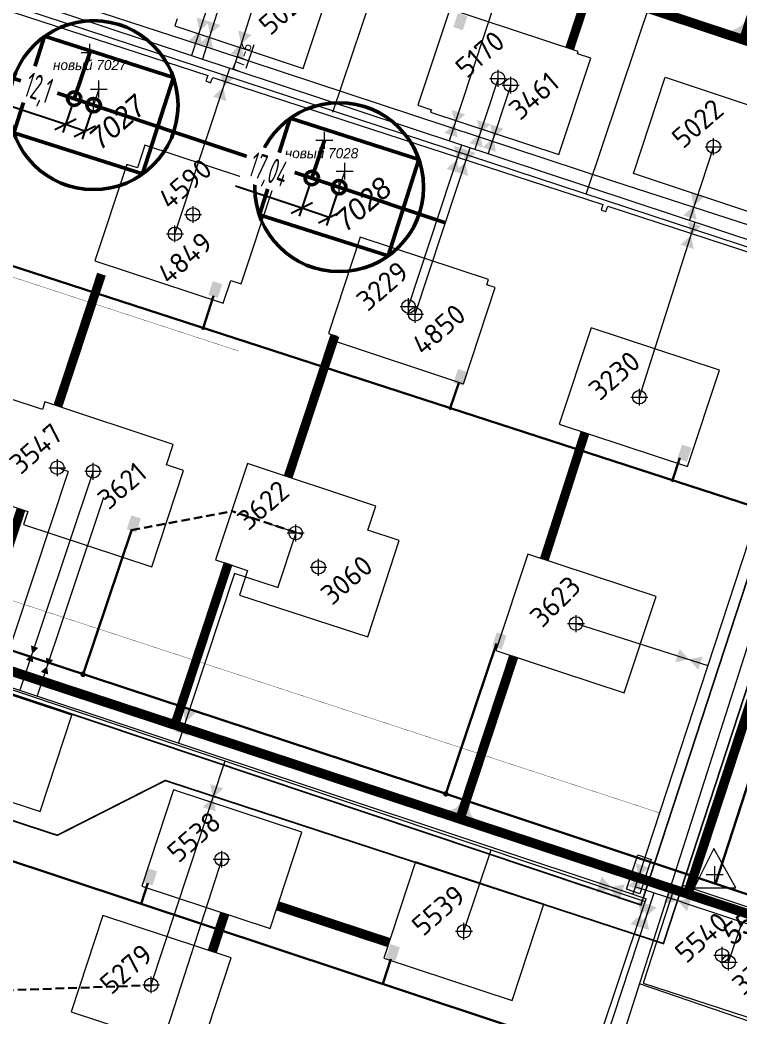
# Model space of a CAD drawing. Header units: millimetres. Extents: x 519 to 9564855, y -810 to 5021775.
# Drawn here: x 9543060 to 9543486, y 4997042 to 4997632 of the extents above; entities that cross this region are included whole.
import ezdxf
from ezdxf.enums import TextEntityAlignment as Align

# ---------------------------------------------------------------- set-up
doc = ezdxf.new("R2010")
doc.units = ezdxf.units.MM
doc.header["$LTSCALE"] = 2
doc.header["$MEASUREMENT"] = 0
doc.header["$PDMODE"] = 2
doc.header["$PDSIZE"] = 5
doc.linetypes.add('92051501$0$DASHED', pattern=[0.75, 0.5, -0.25])
for name, color, linetype in [('0_ANNOT_Dimensions', 7, 'Continuous'), ('164 скв. на 2011 год (измененные)', 121, 'Continuous'), ('2003-2004 Supplemental wells', 7, 'Continuous'), ('Existing roads', 41, 'Continuous'), ('FIBERGLASS', 212, 'Continuous'), ('Future Roads', 44, 'Continuous'), ('Gaz', 4, 'Continuous'), ('new 100 wells', 131, 'Continuous'), ('OilColl&Flowlines', 3, 'Continuous'), ('Stage 12 wells.Text&Frame', 52, 'Continuous'), ('Stage VII wells', 9, 'Continuous'), ('vodovod', 5, 'Continuous'), ('Скважины  2018 года', 7, 'Continuous'), ('Скважины - Конфликты наземки', 92, 'Continuous'), ('Скважины 2019г.', 241, 'Continuous'), ('Скважины на 2021 год', 7, 'Continuous')]:
    doc.layers.add(name, color=color, linetype=linetype)
for name, color, linetype, lineweight in [('200 скв. на 2010 год', 61, 'Continuous', 0), ('PPLINE_GAS', 4, 'GAS_LINE', 30), ('WELLS(drilled after 2000y)', 6, 'Continuous', 40), ('неф.коллектор', 94, 'g5_122_n', 30), ('Скважины на 2026', 222, 'Continuous', 50), ('Электро', 1, 'Continuous', 30), ('Электроснаб', 1, 'Continuous', 18), ('Электроснабжене', 1, 'Continuous', 18)]:
    doc.layers.add(name, color=color, linetype=linetype, lineweight=lineweight)
doc.styles.add('92051501$0$STANDARD', font='simplex.shx')
doc.styles.add('Elect', font='isocpeur.ttf')
doc.styles.add('GeoApp', font='', dxfattribs={"height": 1})
doc.styles.add('Line_GUGK', font='')
doc.styles.get("Standard").update_dxf_attribs({"font": 'isocpeur.ttf', "width": 0.5})
doc.styles.get('GeoApp').set_extended_font_data('D431', italic=True)
doc.styles.get('Line_GUGK').set_extended_font_data('Bm431', italic=True)
doc.linetypes.add('g5_122_n', pattern='A,1,-1,1.5,-0.3,["Н",GeoApp,S=1,R=0,X=0,Y=-0.5],-1.5,1.5,-1,4,-1,4,-1,3', length=20.8)
doc.linetypes.add('GAS_LINE', pattern='A,0.5,-0.2,["G",92051501$0$STANDARD,S=0.1,R=0,X=-0.1,Y=-0.05],-0.05', length=0.75)
doc.linetypes.add('WTR_LINE', pattern='A,0.5,-0.2,["W",92051501$0$STANDARD,S=0.1,R=0,X=-0.1,Y=-0.05],-0.05', length=0.75)
doc.dimstyles.new('ISO-25', dxfattribs={"dimtxt": 15, "dimasz": 10, "dimexe": 5, "dimexo": 5, "dimgap": 5, "dimtad": 1, "dimtxsty": 'Standard', "dimblk": 'OBLIQUE', "dimcen": 50, "dimadec": 0, "dimazin": 0, "dimtfac": 1, "dimtmove": 0, "dimatfit": 3, "dimfxl": 0, "dimarcsym": 0})

# ---------------------------------------------------------------- blocks, each defined once
blk = doc.blocks.new('_Oblique')
at = {"color": 0, "linetype": 'ByBlock', "lineweight": -2}
blk.add_line((-0.5, -0.5), (0.5, 0.5), dxfattribs=at)
blk = doc.blocks.new('*D105')
at = {"layer": '0_ANNOT_Dimensions', "color": 0, "lineweight": -2, "transparency": 16777216}
for p, q in [((9543086.73, 4997570.26), (9543054.6, 4997580.99)), ((9543090.27, 4997580.87), (9543085.15, 4997565.52)), ((9543101.75, 4997577.04), (9543096.62, 4997561.69)), ((9543098.2, 4997566.43), (9543086.73, 4997570.26))]:
    blk.add_line(p, q, dxfattribs=at)
at = {"layer": 'DEFPOINTS', "color": 0, "lineweight": 50, "transparency": 16777216}
for p in [(9543091.86, 4997585.61), (9543103.33, 4997581.78), (9543086.73, 4997570.26)]:
    blk.add_point(p, dxfattribs=at)
at = {"layer": '0_ANNOT_Dimensions', "color": 0, "lineweight": -2, "transparency": 16777216, "xscale": 10, "yscale": 10, "zscale": 10}
for p, rotation in [((9543086.73, 4997570.26), 161.5390420364302), ((9543098.2, 4997566.43), 341.5390420364301)]:
    blk.add_blockref('_Oblique', p, dxfattribs=dict(at, rotation=rotation))
at = {"layer": '0_ANNOT_Dimensions', "color": 0, "lineweight": 50, "transparency": 16777216, "insert": (9543070.36, 4997590.48), "char_height": 15, "attachment_point": 5, "rotation": 341.53904, "bg_fill": 3, "box_fill_scale": 1.25, "bg_fill_color": 256, "bg_fill_true_color": 13158600, "bg_fill_transparency": 0}
blk.add_mtext('12,1', dxfattribs=at)
blk = doc.blocks.new('*D106')
at = {"layer": '0_ANNOT_Dimensions', "color": 0, "lineweight": -2, "transparency": 16777216}
for p, q in [((9543226.56, 4997520.74), (9543187.31, 4997533.84)), ((9543230.95, 4997533.9), (9543224.98, 4997516)), ((9543247.12, 4997528.51), (9543241.14, 4997510.6)), ((9543242.72, 4997515.34), (9543226.56, 4997520.74))]:
    blk.add_line(p, q, dxfattribs=at)
at = {"layer": 'DEFPOINTS', "color": 0, "lineweight": 50, "transparency": 16777216}
for p in [(9543232.54, 4997538.65), (9543248.7, 4997533.25), (9543226.56, 4997520.74)]:
    blk.add_point(p, dxfattribs=at)
at = {"layer": '0_ANNOT_Dimensions', "color": 0, "lineweight": -2, "transparency": 16777216, "xscale": 10, "yscale": 10, "zscale": 10}
for p, rotation in [((9543226.56, 4997520.74), 161.5390420345908), ((9543242.72, 4997515.34), 341.5390420345908)]:
    blk.add_blockref('_Oblique', p, dxfattribs=dict(at, rotation=rotation))
at = {"layer": '0_ANNOT_Dimensions', "color": 0, "lineweight": 50, "transparency": 16777216, "insert": (9543206.63, 4997542.15), "char_height": 15, "attachment_point": 5, "rotation": 341.53904, "bg_fill": 3, "box_fill_scale": 1.25, "bg_fill_color": 256, "bg_fill_true_color": 13158600, "bg_fill_transparency": 0}
blk.add_mtext('17,04', dxfattribs=at)

msp = doc.modelspace()

# ---------------------------------------------------------------- hatches: boundary and pattern name
at = {"layer": 'Existing roads', "lineweight": 0}
h = msp.add_hatch(color=256, dxfattribs=at)
edge = h.paths.add_edge_path()
edge.add_line((9543489.03404, 4997631.13769), (9543493.38805, 4997629.68711))
edge.add_arc((9543508.30111, 4997629.71833), 14.91309, 180.11997279, 220.87827806)
edge.add_line((9543497.02529, 4997619.9584), (9543479.90992, 4997625.62156))
edge.add_arc((9543475.32015, 4997643.51751), 18.47514, 284.38458328, 317.92675204)
h = msp.add_hatch(color=256, dxfattribs=at)
h.paths.add_polyline_path([(9543152.72269, 4997219.69022), (9543154.30993, 4997219.09346, 0.155118741), (9543158.84258, 4997209.55645), (9543150.28699, 4997212.30959)])
h.paths.add_polyline_path([(9543151.19699, 4997220.26385), (9543152.72269, 4997219.69022), (9543150.28699, 4997212.30959), (9543141.49105, 4997215.14007, 0.161550784)])
msp.add_hatch(color=256, dxfattribs=at).paths.add_polyline_path([(9543331.03337, 4997158.38675, -0.406846034), (9543326.21188, 4997167.68279), (9543320.51107, 4997169.56908, -0.406846034), (9543311.09641, 4997164.98353)])
at = {"layer": 'Электро'}
for points in [[(9543316.30089, 4997627.98893), (9543321.91313, 4997626.13194), (9543324.62036, 4997634.3138), (9543319.00812, 4997636.17078)], [(9543171.21841, 4997469.48419), (9543176.83065, 4997467.6272), (9543179.53787, 4997475.80906), (9543173.92564, 4997477.66605)], [(9543316.39863, 4997417.50623), (9543322.01087, 4997415.64924), (9543324.7181, 4997423.8311), (9543319.10586, 4997425.68809)], [(9543449.04478, 4997372.66383), (9543454.65702, 4997370.80685), (9543457.36425, 4997378.98871), (9543451.75201, 4997380.84569)], [(9543122.99317, 4997330.83088), (9543128.6054, 4997328.9739), (9543131.31263, 4997337.15576), (9543125.7004, 4997339.01274)], [(9543339.38291, 4997261.61314), (9543344.99514, 4997259.75615), (9543347.70237, 4997267.93801), (9543342.09014, 4997269.795)], [(9543140.88178, 4997128.38333), (9543135.24966, 4997130.1791), (9543132.63169, 4997121.96824), (9543138.26381, 4997120.17248)], [(9543284.64137, 4997083.44758), (9543279.00925, 4997085.24334), (9543276.39127, 4997077.03249), (9543282.02339, 4997075.23672)]]:
    msp.add_hatch(color=256, dxfattribs=at).paths.add_polyline_path(points)
at = {"layer": 'Электроснаб', "linetype": '92051501$0$DASHED', "lineweight": 0}
for points in [[(9543316.30089, 4997627.98893), (9543321.91313, 4997626.13194), (9543324.62036, 4997634.3138), (9543319.00812, 4997636.17078)], [(9543171.21841, 4997469.48419), (9543176.83065, 4997467.6272), (9543179.53787, 4997475.80906), (9543173.92564, 4997477.66605)], [(9543316.39863, 4997417.50623), (9543322.01087, 4997415.64924), (9543324.7181, 4997423.8311), (9543319.10586, 4997425.68809)], [(9543449.04478, 4997372.66383), (9543454.65702, 4997370.80685), (9543457.36425, 4997378.98871), (9543451.75201, 4997380.84569)], [(9543122.99317, 4997330.83088), (9543128.6054, 4997328.9739), (9543131.31263, 4997337.15576), (9543125.7004, 4997339.01274)], [(9543339.38291, 4997261.61314), (9543344.99514, 4997259.75615), (9543347.70237, 4997267.93801), (9543342.09014, 4997269.795)], [(9543140.88178, 4997128.38333), (9543135.24966, 4997130.1791), (9543132.63169, 4997121.96824), (9543138.26381, 4997120.17248)], [(9543284.64137, 4997083.44758), (9543279.00925, 4997085.24334), (9543276.39127, 4997077.03249), (9543282.02339, 4997075.23672)]]:
    msp.add_hatch(color=1, dxfattribs=at).paths.add_polyline_path(points)
at = {"layer": 'Электроснабжене', "linetype": '92051501$0$DASHED', "lineweight": 0}
for points in [[(9543316.30089, 4997627.98893), (9543321.91313, 4997626.13194), (9543324.62036, 4997634.3138), (9543319.00812, 4997636.17078)], [(9543171.21841, 4997469.48419), (9543176.83065, 4997467.6272), (9543179.53787, 4997475.80906), (9543173.92564, 4997477.66605)], [(9543316.39863, 4997417.50623), (9543322.01087, 4997415.64924), (9543324.7181, 4997423.8311), (9543319.10586, 4997425.68809)], [(9543449.04478, 4997372.66383), (9543454.65702, 4997370.80685), (9543457.36425, 4997378.98871), (9543451.75201, 4997380.84569)], [(9543122.99317, 4997330.83088), (9543128.6054, 4997328.9739), (9543131.31263, 4997337.15576), (9543125.7004, 4997339.01274)], [(9543339.38291, 4997261.61314), (9543344.99514, 4997259.75615), (9543347.70237, 4997267.93801), (9543342.09014, 4997269.795)], [(9543140.88178, 4997128.38333), (9543135.24966, 4997130.1791), (9543132.63169, 4997121.96824), (9543138.26381, 4997120.17248)], [(9543284.64137, 4997083.44758), (9543279.00925, 4997085.24334), (9543276.39127, 4997077.03249), (9543282.02339, 4997075.23672)]]:
    msp.add_hatch(color=1, dxfattribs=at).paths.add_polyline_path(points)

# ---------------------------------------------------------------- linework, layer by layer
at = {"color": 0, "linetype": 'ByBlock', "lineweight": 0, "ltscale": 80}
for p, q in [((9543470.54428, 4997141.84718), (9543458.84779, 4997118.63678)), ((9543483.53435, 4997118.63678), (9543470.54428, 4997141.84718)), ((9543458.84779, 4997118.63678), (9543483.53435, 4997118.63678))]:
    msp.add_line(p, q, dxfattribs=at)
at = {"color": 3, "linetype": 'ByBlock', "lineweight": 0, "ltscale": 80}
msp.add_lwpolyline([(9543479.3, 4997074.6), (9543487.37404, 4997098.38107)], dxfattribs=at)
at = {"color": 0, "linetype": 'ByBlock', "lineweight": 0, "ltscale": 80}
msp.add_point((9543471.1, 4997126.4), dxfattribs=at)
msp.add_point((9543471.1, 4997126.4), dxfattribs=at)
at = {"layer": '164 скв. на 2011 год (измененные)', "color": 0, "linetype": 'ByBlock', "lineweight": 0}
msp.add_lwpolyline([(9543505.29739, 4997039.12537), (9543509.25549, 4997037.81571), (9543528.11798, 4997094.82241), (9543452.13745, 4997119.96299), (9543451.47158, 4997117.91363)], dxfattribs=at)
msp.add_circle((9543479.3, 4997074.6), 4, dxfattribs=at)
msp.add_point((9543479.3, 4997074.6), dxfattribs=at)
at = {"layer": '200 скв. на 2010 год', "color": 0, "linetype": 'ByBlock', "lineweight": 0}
for points in [[(9543303.33485, 4997579.04615), (9543302.88202, 4997577.67759), (9543378.86255, 4997552.53701), (9543397.71798, 4997609.52241), (9543389.76515, 4997612.15386)], [(9543336.23097, 4997475.53943), (9543337.21798, 4997478.52241), (9543261.23745, 4997503.66299), (9543242.38202, 4997446.67759), (9543247.26903, 4997445.06057)]]:
    msp.add_lwpolyline(points, dxfattribs=at)
msp.add_lwpolyline([(9543379.08202, 4997393.07759), (9543455.06255, 4997367.93701), (9543473.91798, 4997424.92241), (9543397.93745, 4997450.06299)], close=True, dxfattribs=at)
for centre in [(9543350.3, 4997593.6), (9543289.8, 4997462.6), (9543426.5, 4997409)]:
    msp.add_circle(centre, 4, dxfattribs=at)
for p in [(9543350.3, 4997593.6), (9543289.8, 4997462.6), (9543426.5, 4997409)]:
    msp.add_point(p, dxfattribs=at)
at = {"layer": '2003-2004 Supplemental wells', "color": 0, "linetype": 'ByBlock', "lineweight": 0}
msp.add_lwpolyline([(9543341.58202, 4997259.0776), (9543417.56254, 4997233.93702), (9543436.41798, 4997290.92241), (9543360.43745, 4997316.06299)], close=True, dxfattribs=at)
msp.add_circle((9543389, 4997275), 4, dxfattribs=at)
at = {"layer": '2003-2004 Supplemental wells', "color": 0, "linetype": 'ByBlock', "lineweight": 0, "ltscale": 80}
msp.add_point((9543389, 4997275), dxfattribs=at)
at = {"layer": 'Existing roads', "color": 3, "linetype": 'ByBlock', "lineweight": 0, "ltscale": 80}
for p, q in [((9543199.1, 4997644.8), (9543185.91788, 4997603.07642, 0)), ((9543151.5, 4997505.6), (9543183.96485, 4997603.72291, 0)), ((9543293.7, 4997458), (9543326.32491, 4997556.59905, 0))]:
    msp.add_line(p, q, dxfattribs=at)
at = {"layer": 'Existing roads', "lineweight": 0}
for p, q in [((9542116.83, 4997555.89), (9543666.82, 4997045.14)), ((9543207.16433, 4997334.24338), (9543227.10356, 4997327.64585)), ((9543207.16433, 4997334.24338), (9543227.10356, 4997327.64585))]:
    msp.add_line(p, q, dxfattribs=at)
at = {"layer": 'Existing roads', "lineweight": 0, "const_width": 5.4}
for points in [[(9543550.17631, 4997808.02804), (9543488.10586, 4997620.43709)], [(9543108.00765, 4997481.75588), (9543082.16072, 4997403.64059)], [(9543183.02993, 4997310.61322), (9543151.39156, 4997214.99491)]]:
    msp.add_lwpolyline(points, dxfattribs=at)
at = {"layer": 'Existing roads', "lineweight": 0, "flags": 128}
for points, const_width in [([(9543392.20667, 4997652.16839), (9544339.8344, 4997338.61555)], 5.7), ([(9543385.19094, 4997615.18577), (9543395.34862, 4997645.99934)], 5.4), ([(9543394.19016, 4997387.67858), (9543370.15752, 4997312.8468)], 5.4), ([(9543352.08846, 4997255.6012), (9543320.24727, 4997159.36991)], 5.6), ([(9543212.30602, 4997107.92251), (9543278.26493, 4997086.17562)], 5.6), ([(9543180.99668, 4997103.41911), (9543173.53128, 4997080.85698)], 5.6)]:
    msp.add_lwpolyline(points, dxfattribs=dict(at, const_width=const_width))
at = {"layer": 'Existing roads', "lineweight": 0, "const_width": 5.4, "elevation": 0}
msp.add_lwpolyline([(9543246.19435, 4997445.41616), (9543218.49752, 4997361.71008)], dxfattribs=at)
at = {"layer": 'Existing roads', "lineweight": 0, "elevation": 0.00005, "flags": 128}
for points, const_width in [([(9543060.41484, 4997342.69523), (9543031.18402, 4997254.08537)], 5.4), ([(9543455.04271, 4997114.92449), (9543526.48866, 4997332.05913)], 5.7), ([(9543026.8259, 4997256.02974), (9543729.41057, 4997024.58201)], 5.7)]:
    msp.add_lwpolyline(points, dxfattribs=dict(at, const_width=const_width))
at = {"layer": 'FIBERGLASS', "lineweight": 0, "const_width": 1}
msp.add_lwpolyline([(9537068.05, 4997002.22187), (9537981.72, 4996708.3), (9538034.79, 4996874.91), (9539300, 4996482.3), (9539854.3, 4997038.3), (9541302.5903, 4996549.89746), (9542161.1, 4996901.3), (9542450.6, 4996805.7), (9542706.4, 4996882.9), (9542843.8, 4997304.1), (9543427.4, 4997108.5), (9543551.3, 4997487.2), (9544168.068, 4997275.346), (9544226.79603, 4997449.75375)], dxfattribs=at)
at = {"layer": 'FIBERGLASS', "lineweight": 0, "ltscale": 5, "const_width": 1}
msp.add_lwpolyline([(9541202.46, 4996731.86), (9541157.86089, 4996595.43189), (9541344.59256, 4996532.15575), (9542055.29603, 4996843.09363), (9542442.74738, 4996715.71339), (9542720.61, 4996868.84), (9542838.83, 4997229.37), (9543081.81, 4997149.7), (9543145.77, 4997182.12), (9543440.72, 4997085.62), (9543558.29, 4997444.97), (9544154.46845, 4997245.2615), (9544223.59731, 4997450.79678)], dxfattribs=at)
at = {"layer": 'Future Roads', "lineweight": 0}
msp.add_lwpolyline([(9543425.56801, 4997138.1611), (9543433.51188, 4997135.38923), (9543426.80471, 4997115.11615), (9543418.81798, 4997117.75849)], close=True, dxfattribs=at)
at = {"layer": 'Gaz', "linetype": 'GAS_LINE', "lineweight": 0, "ltscale": 20}
msp.add_line((9543527.52426, 4997485.50272, -1.32545), (9541944.89712, 4998005.25304, 0.04021), dxfattribs=at)
at = {"layer": 'Gaz', "linetype": 'GAS_LINE', "lineweight": 0, "ltscale": 15}
for p, q in [((9543245.07308, 4997577.71241, 0.13534), (9543373.45031, 4997959.54259, 0.30847)), ((9543394.89022, 4997529.06104, -1.211), (9543496.28075, 4997830.73312, -0.00296))]:
    msp.add_line(p, q, dxfattribs=at)
at = {"layer": 'Gaz', "linetype": 'GAS_LINE', "lineweight": 0, "ltscale": 0.7}
msp.add_lwpolyline([(9542238.412, 4997848.29), (9542254.901, 4997897.532), (9542352.946, 4997865.742), (9542352.077, 4997862.48), (9542354.739, 4997861.77084), (9542356.063, 4997864.767), (9542567.859, 4997795.541), (9542567.047, 4997792.472), (9542569.706, 4997791.608), (9542570.97, 4997794.635), (9542798.115, 4997720.716), (9542797.359, 4997717.554), (9542800.094, 4997716.707), (9542801.307, 4997719.608), (9543170.874, 4997599.316), (9543169.87245, 4997596.239), (9543172.612, 4997595.06), (9543173.84, 4997598.194), (9543404.766, 4997523.084), (9543403.853, 4997519.721), (9543406.679, 4997518.903), (9543407.773, 4997521.981), (9543525.046, 4997483.653)], dxfattribs=at)
at = {"layer": 'new 100 wells', "color": 0, "linetype": 'ByBlock', "lineweight": 0, "elevation": 0}
msp.add_lwpolyline([(9543265.68658, 4997330.22303), (9543270.42041, 4997344.52974), (9543194.43988, 4997369.67032), (9543175.58445, 4997312.68493), (9543194.43691, 4997306.44699)], dxfattribs=at)
at = {"layer": 'new 100 wells', "color": 0, "linetype": 'ByBlock', "lineweight": 0}
msp.add_circle((9543223.00243, 4997328.60733, 0), 4, dxfattribs=at)
at = {"layer": 'new 100 wells', "color": 0, "linetype": 'ByBlock', "lineweight": 0, "ltscale": 80}
msp.add_point((9543223, 4997328.6), dxfattribs=at)
at = {"layer": 'OilColl&Flowlines', "linetype": 'ByBlock', "lineweight": 0, "ltscale": 80}
for p, q in [((9542254.31336, 4997911.45509), (9543543.78944, 4997484.61418, 0)), ((9543350.3, 4997593.6), (9543336.9243, 4997553.09045, 0)), ((9543289.8, 4997462.6), (9543321.43435, 4997558.21791, 0)), ((9543470.4, 4997557.2), (9543456.06477, 4997513.74615, 0.12496)), ((9543426.5, 4997409), (9543459.5047, 4997512.51402, 0))]:
    msp.add_line(p, q, dxfattribs=at)
at = {"layer": 'OilColl&Flowlines', "linetype": 'ByBlock', "lineweight": 0, "ltscale": 200}
for p, q in [((9543220.66104, 4997778.09977, 0), (9543167.75353, 4997609.08916, 0)), ((9543377.9, 4997754.3), (9543313.82673, 4997560.73618, 0)), ((9543391.11687, 4996981.95482), (9543435.18053, 4997115.5618, 0))]:
    msp.add_line(p, q, dxfattribs=at)
at = {"layer": 'OilColl&Flowlines', "lineweight": 0}
for p, q in [((9543176.3, 4997656.7), (9543161.25483, 4997611.24036, 0)), ((9543547.7, 4997496.5), (9543462.6, 4997236.9)), ((9543389, 4997275), (9543466.98403, 4997250.27362, 0)), ((9543137.4, 4997061.2), (9543181.24224, 4997193.7012)), ((9543451.83839, 4997110.06803, 0), (9545057.55154, 4996581.9812, 0)), ((9543380.1, 4996962.5), (9543428.30224, 4997105.70284, 0))]:
    msp.add_line(p, q, dxfattribs=at)
at = {"layer": 'OilColl&Flowlines', "linetype": 'ByBlock', "lineweight": 0}
for p, q in [((9543342.8, 4997597.6), (9543329.02084, 4997555.70664, 0)), ((9543103.1, 4997365.1), (9543059.71836, 4997235.54086)), ((9543109.2, 4997349.6), (9543069.85382, 4997232.16824)), ((9543223.00243, 4997328.60733, 0), (9543212.16527, 4997295.855, 0)), ((9543186.75368, 4997304.6551), (9543153.55778, 4997204.31529, 0)), ((9543212.16284, 4997296.24767), (9543186.75368, 4997304.6551)), ((9543036.1, 4997243.4), (9543422.57, 4997114.8)), ((9543035.6, 4997242.4), (9543429.91623, 4997110.58067, 0)), ((9543462.6, 4997236.9), (9543422.57, 4997114.8)), ((9543451.83839, 4997110.06803, 0), (9543424.02224, 4997119.22965)), ((9543422.57, 4997114.8), (9543430.44964, 4997112.19277)), ((9543428.30224, 4997105.70284, 0), (9543430.44964, 4997112.19277))]:
    msp.add_line(p, q, dxfattribs=at)
at = {"layer": 'OilColl&Flowlines', "lineweight": 0}
for points in [[(9543172.1912, 4997631.11543, 0), (9543166.01118, 4997625.61087, 0), (9543164.3341, 4997633.71521, 0)], [(9543178.48845, 4997629.14413, 0), (9543172.30843, 4997623.63956, 0), (9543170.63134, 4997631.7439, 0)], [(9543167.68826, 4997617.50653, 0), (9543159.83116, 4997620.1063, 0), (9543166.01118, 4997625.61087, 0)], [(9543173.98551, 4997615.53522, 0), (9543166.1284, 4997618.13499, 0), (9543172.30843, 4997623.63956, 0)], [(9543196.84146, 4997623.347, 0), (9543190.66143, 4997617.84243, 0), (9543188.98435, 4997625.94677, 0)], [(9543192.33852, 4997609.73809, 0), (9543184.48141, 4997612.33786, 0), (9543190.66143, 4997617.84243, 0)], [(9543186.37304, 4997597.82495, 0), (9543180.19301, 4997592.32038, 0), (9543178.51593, 4997600.42472, 0)], [(9543181.87009, 4997584.21604, 0), (9543174.01299, 4997586.81582, 0), (9543180.19301, 4997592.32038, 0)], [(9543324.64972, 4997555.11182, 0), (9543318.4697, 4997549.60726, 0), (9543316.79261, 4997557.7116, 0)], [(9543329.542, 4997553.49521, 0), (9543323.36198, 4997547.99064, 0), (9543321.68489, 4997556.09498, 0)], [(9543320.14678, 4997541.50292, 0), (9543312.28967, 4997544.10269, 0), (9543318.4697, 4997549.60726, 0)], [(9543325.03906, 4997539.8863, 0), (9543317.18195, 4997542.48608, 0), (9543323.36198, 4997547.99064, 0)], [(9543463.20172, 4997510.21834, 0), (9543457.02169, 4997504.71378, 0), (9543455.34461, 4997512.81812, 0)], [(9543458.69877, 4997496.60944, 0), (9543450.84167, 4997499.20921, 0), (9543457.02169, 4997504.71378, 0)], [(9543447.73219, 4997252.13107, 0), (9543450.33197, 4997259.98818, 0), (9543455.83653, 4997253.80816, 0)], [(9543461.3411, 4997247.62813, 0), (9543455.83653, 4997253.80816, 0), (9543463.94087, 4997255.48524, 0)], [(9543180.19879, 4997177.37478), (9543174.01877, 4997171.87021), (9543172.34168, 4997179.97455)], [(9543175.69585, 4997163.76587), (9543167.83874, 4997166.36565), (9543174.01877, 4997171.87021)], [(9543433.48876, 4997108.25582, 0), (9543427.30874, 4997102.75125, 0), (9543425.63165, 4997110.85559, 0)], [(9543436.75946, 4997107.11523, 0), (9543430.57944, 4997101.61067, 0), (9543428.90235, 4997109.71501, 0)], [(9543428.98582, 4997094.64691, 0), (9543421.12871, 4997097.24668, 0), (9543427.30874, 4997102.75125, 0)], [(9543432.25652, 4997093.50633, 0), (9543424.39941, 4997096.1061, 0), (9543430.57944, 4997101.61067, 0)]]:
    msp.add_solid(points, dxfattribs=at)
at = {"layer": 'OilColl&Flowlines', "linetype": 'ByBlock', "lineweight": 0}
for points in [[(9543323.35554, 4997576.35737, 0), (9543317.17552, 4997570.85281, 0), (9543315.49844, 4997578.95715, 0)], [(9543318.8526, 4997562.74847, 0), (9543310.9955, 4997565.34824, 0), (9543317.17552, 4997570.85281, 0)], [(9543338.22286, 4997570.39542, 0), (9543332.04284, 4997564.89086, 0), (9543330.36575, 4997572.9952, 0)], [(9543346.05359, 4997567.80782, 0), (9543339.87357, 4997562.30325, 0), (9543338.19648, 4997570.40759, 0)], [(9543333.71992, 4997556.78652, 0), (9543325.86281, 4997559.38629, 0), (9543332.04284, 4997564.89086, 0)], [(9543341.55065, 4997554.19891, 0), (9543333.69354, 4997556.79869, 0), (9543339.87357, 4997562.30325, 0)], [(9543464.82184, 4997527.52899, 0), (9543458.64182, 4997522.02443, 0), (9543456.96473, 4997530.12877, 0)], [(9543460.3189, 4997513.92009, 0), (9543452.46179, 4997516.51986, 0), (9543458.64182, 4997522.02443, 0)], [(9543070.56696, 4997260.58255), (9543066.92428, 4997257.06131), (9543066.24366, 4997262.01305)], [(9543063.28159, 4997253.54007), (9543066.92428, 4997257.06131), (9543067.6049, 4997252.10957)], [(9543072.1356, 4997246.32905), (9543075.77829, 4997249.85029), (9543076.45891, 4997244.89855)], [(9543079.42097, 4997253.37153), (9543075.77829, 4997249.85029), (9543075.09767, 4997254.80203)], [(9543163.85529, 4997222.26365, 0), (9543157.67527, 4997216.75909, 0), (9543155.99818, 4997224.86343, 0)], [(9543159.35235, 4997208.65475, 0), (9543151.49524, 4997211.25452, 0), (9543157.67527, 4997216.75909, 0)], [(9543432.12199, 4997130.58924), (9543425.94197, 4997125.08468), (9543424.26489, 4997133.18902)], [(9543401.598, 4997117.4047), (9543404.19778, 4997125.26181), (9543409.70234, 4997119.08179)], [(9543401.00411, 4997115.83345), (9543403.60388, 4997123.69056), (9543409.10845, 4997117.51053)], [(9543415.20691, 4997112.90176), (9543409.70234, 4997119.08179), (9543417.80668, 4997120.75887)], [(9543427.61905, 4997116.98034), (9543419.76195, 4997119.58011), (9543425.94197, 4997125.08468)], [(9543414.61301, 4997111.33051), (9543409.10845, 4997117.51053), (9543417.21279, 4997119.18762)], [(9543441.05176, 4997109.27557), (9543443.65153, 4997117.13268), (9543449.1561, 4997110.95265)], [(9543454.66066, 4997104.77263), (9543449.1561, 4997110.95265), (9543457.26044, 4997112.62974)]]:
    msp.add_solid(points, dxfattribs=at)
at = {"layer": 'PPLINE_GAS', "color": 4, "linetype": 'GAS_LINE', "lineweight": 0, "ltscale": 80}
for p, q in [((9543198.16614, 4997617.38771, -0.48824), (9543193.47637, 4997603.45013, -21.80688)), ((9543423.96538, 4997081.89769, 0.08427), (9543423.37345, 4997080.29778, 0.07164))]:
    msp.add_line(p, q, dxfattribs=at)
at = {"layer": 'PPLINE_GAS', "color": 3, "linetype": 'GAS_LINE', "lineweight": 0, "ltscale": 25}
for p, q in [((9543540.60668, 4997418.40896), (9543402.55325, 4996987.26342)), ((9543426.42426, 4997061.93283), (9543570.19791, 4997012.89082))]:
    msp.add_line(p, q, dxfattribs=at)
at = {"layer": 'Stage 12 wells.Text&Frame', "color": 0, "linetype": 'ByBlock', "lineweight": 0}
for points in [[(9543152.86046, 4997632.84356), (9543151.48202, 4997628.67759), (9543227.46255, 4997603.53701), (9543246.31798, 4997660.52241), (9543222.33954, 4997668.45644)], [(9543500.59557, 4997521.07239), (9543498.96255, 4997516.13701), (9543422.98202, 4997541.27759), (9543441.83745, 4997598.26299), (9543490.90443, 4997582.02761)], [(9543129.24154, 4997544.60704), (9543122.93745, 4997546.66299), (9543104.08202, 4997489.67759), (9543180.06255, 4997464.53701), (9543184.54744, 4997478.09669)], [(9543247.26903, 4997445.06057), (9543246.28202, 4997442.07759), (9543322.26255, 4997416.93701), (9543341.11798, 4997473.92241), (9543336.23097, 4997475.53943)]]:
    msp.add_lwpolyline(points, dxfattribs=at)
for centre in [(9543470.4, 4997557.2), (9543151.5, 4997505.6), (9543293.7, 4997458)]:
    msp.add_circle(centre, 4, dxfattribs=at)
for p in [(9543470.4, 4997557.2), (9543151.5, 4997505.6), (9543293.7, 4997458)]:
    msp.add_point(p, dxfattribs=at)
at = {"layer": 'Stage VII wells', "color": 0, "linetype": 'ByBlock', "lineweight": 0}
msp.add_lwpolyline([(9543089.98202, 4997045.2776), (9543165.96255, 4997020.13702), (9543184.81798, 4997077.12241), (9543108.83745, 4997102.26299)], close=True, dxfattribs=at)
msp.add_circle((9543137.4, 4997061.2), 4, dxfattribs=at)
at = {"layer": 'Stage VII wells', "color": 0, "linetype": 'ByBlock', "lineweight": 0, "ltscale": 80}
msp.add_point((9543137.4, 4997061.2), dxfattribs=at)
at = {"layer": 'vodovod', "linetype": 'WTR_LINE', "lineweight": 0, "ltscale": 10}
msp.add_lwpolyline([(9544796.524, 4997061.131), (9544670.026, 4997102.939), (9544547.359, 4997146.067), (9544544.834, 4997137.633), (9544528.591, 4997142.698), (9544365.114, 4997198.25995), (9544260.722, 4997233.4), (9544218.484, 4997247.618), (9544209.341, 4997260.719), (9544168.068, 4997275.346), (9544060.378, 4997312.651), (9543880.744, 4997372.42), (9543650.06, 4997449.179), (9543543.805, 4997485.189), (9543546.104, 4997492.963), (9543411.433, 4997536.569), (9543175.092, 4997614.45), (9542807.975, 4997734.002), (9542568.597, 4997809.25), (9542359.736, 4997877.47), (9542268.821, 4997906.893), (9542135.512, 4997951.026), (9542117.78, 4997890.93)], dxfattribs=at)
at = {"layer": 'WELLS(drilled after 2000y)', "color": 0, "linetype": 'ByBlock', "lineweight": 0}
for points in [[(9543389.76515, 4997612.15386), (9543390.21798, 4997613.52241), (9543314.23745, 4997638.66299), (9543295.38202, 4997581.6776), (9543303.33485, 4997579.04615)], [(9543146.49734, 4997368.87114), (9543150.51798, 4997381.02241), (9543074.53745, 4997406.16299), (9543073.06158, 4997401.70257)], [(9543064.34253, 4997341.40025), (9543061.78202, 4997333.67759), (9543137.76255, 4997308.53701), (9543156.61798, 4997365.52241), (9543146.49734, 4997368.87114)]]:
    msp.add_lwpolyline(points, dxfattribs=at)
for centre in [(9543342.8, 4997597.6), (9543103.1, 4997365.1)]:
    msp.add_circle(centre, 4, dxfattribs=at)
msp.add_point((9543342.8, 4997597.6), dxfattribs=at)
at = {"layer": 'WELLS(drilled after 2000y)', "color": 0, "linetype": 'ByBlock', "lineweight": 0, "ltscale": 80}
msp.add_point((9543103.1, 4997365.1), dxfattribs=at)
at = {"layer": 'неф.коллектор', "color": 3, "linetype": 'ByBlock', "lineweight": 0, "ltscale": 50, "const_width": 0.2}
for points in [[(9543189.50784, 4997436.18053), (9542539.56315, 4997648.6889), (9542517.9406, 4997583.34064), (9542484.92019, 4997594.52616), (9542433.0198, 4997437.67143)], [(9542449.41894, 4997487.19561), (9543438.36366, 4997162.97401)]]:
    msp.add_lwpolyline(points, dxfattribs=at)
at = {"layer": 'Скважины  2018 года', "color": 3, "linetype": 'ByBlock', "lineweight": 0, "ltscale": 50}
for p, q in [((9543088.29355, 4997365.07251), (9543081.9, 4997367.2)), ((9543088.29355, 4997365.07251), (9543046.63937, 4997239.89297)), ((9543179.2, 4997135.6), (9543127.7422, 4996975.75022, -593.44551))]:
    msp.add_line(p, q, dxfattribs=at)
at = {"layer": 'Скважины  2018 года', "color": 5, "linetype": 'ByBlock', "lineweight": 0, "ltscale": 50}
msp.add_line((9543322.6, 4997092.9), (9543338.70408, 4997141.07275, 0), dxfattribs=at)
at = {"layer": 'Скважины  2018 года', "color": 0, "linetype": 'ByBlock', "lineweight": 0}
for points in [[(9543184.54773, 4997478.09758), (9543190.74031, 4997476.04576), (9543209.60336, 4997533.00351), (9543133.65969, 4997558.15424), (9543129.24154, 4997544.60704)], [(9543073.06158, 4997401.70257), (9543053.30522, 4997408.21632), (9543034.5178, 4997351.23358), (9543064.33782, 4997341.4018)]]:
    msp.add_lwpolyline(points, dxfattribs=at)
msp.add_lwpolyline([(9542995.6178, 4997188.83358), (9543071.59478, 4997163.78368), (9543090.3822, 4997220.76642), (9543014.40522, 4997245.81632)], close=True, dxfattribs=at)
at = {"layer": 'Скважины  2018 года', "color": 0, "linetype": 'ByBlock', "lineweight": 0, "ltscale": 2}
for points in [[(9543131.8178, 4997119.63358), (9543207.79478, 4997094.58368), (9543226.5822, 4997151.56642), (9543150.60522, 4997176.61632)], [(9543275.2178, 4997076.93358), (9543351.19478, 4997051.88368), (9543369.9822, 4997108.86642), (9543294.00522, 4997133.91632)]]:
    msp.add_lwpolyline(points, close=True, dxfattribs=at)
at = {"layer": 'Скважины  2018 года', "color": 0, "linetype": 'ByBlock', "lineweight": 0}
for centre in [(9543162.2, 4997517.1), (9543081.9, 4997367.2)]:
    msp.add_circle(centre, 4, dxfattribs=at)
at = {"layer": 'Скважины  2018 года', "color": 0, "linetype": 'ByBlock', "lineweight": 0, "ltscale": 2}
for centre in [(9543179.2, 4997135.6), (9543322.6, 4997092.9)]:
    msp.add_circle(centre, 4, dxfattribs=at)
at = {"layer": 'Скважины  2018 года', "color": 0, "linetype": 'ByBlock', "lineweight": 0}
msp.add_point((9543081.9, 4997367.2), dxfattribs=at)
at = {"layer": 'Скважины  2018 года', "color": 0, "linetype": 'ByBlock', "lineweight": 0, "ltscale": 50}
for p in [(9543179.2, 4997135.6), (9543322.6, 4997092.9)]:
    msp.add_point(p, dxfattribs=at)
at = {"layer": 'Скважины - Конфликты наземки', "linetype": 'ByBlock', "lineweight": 0}
msp.add_circle((9543475.5, 4997078.7), 4, dxfattribs=at)
at = {"layer": 'Скважины - Конфликты наземки', "linetype": 'ByBlock', "lineweight": 0, "ltscale": 80}
msp.add_point((9543475.5, 4997078.7), dxfattribs=at)
at = {"layer": 'Скважины 2019г.', "color": 0, "linetype": 'ByBlock', "lineweight": 0}
msp.add_point((9543162.2, 4997517.1), dxfattribs=at)
at = {"layer": 'Скважины на 2021 год', "lineweight": 0, "ltscale": 50}
for p, q in [((9543284.31277, 4997324.17102), (9543265.68712, 4997330.22286)), ((9543265.77175, 4997267.10762), (9543284.31277, 4997324.17102)), ((9543194.43691, 4997306.44699), (9543189.68723, 4997291.82898)), ((9543189.68723, 4997291.82898), (9543265.77175, 4997267.10762))]:
    msp.add_line(p, q, dxfattribs=at)
at = {"layer": 'Скважины на 2021 год', "linetype": 'ByBlock', "lineweight": 0}
msp.add_lwpolyline([(9543451.47158, 4997117.91363), (9543447.22825, 4997119.29238), (9543428.68723, 4997062.22898), (9543504.77175, 4997037.50762), (9543505.29739, 4997039.12537)], dxfattribs=at)
at = {"layer": 'Скважины на 2021 год', "lineweight": 0}
msp.add_circle((9543236.5, 4997308.3), 4, dxfattribs=at)
at = {"layer": 'Скважины на 2021 год', "color": 1, "lineweight": 0}
msp.add_circle((9543475.5, 4997078.7), 4, dxfattribs=at)
at = {"layer": 'Скважины на 2021 год', "lineweight": 0}
msp.add_point((9543236.5, 4997308.3), dxfattribs=at)
at = {"layer": 'Скважины на 2021 год', "lineweight": 0, "ltscale": 50}
msp.add_point((9543236.5, 4997308.3), dxfattribs=at)
at = {"layer": 'Скважины на 2021 год', "color": 0, "linetype": 'ByBlock', "lineweight": 0, "ltscale": 50}
msp.add_point((9543475.5, 4997078.7), dxfattribs=at)
at = {"layer": 'Скважины на 2026', "color": 1, "lineweight": 50}
for p, q in [((9543101, 4997613), (9543091.8563, 4997585.61035)), ((9543024.39444, 4997608.13167), (9543311.64595, 4997512.23626)), ((9543240, 4997561), (9543232.5373, 4997538.64572))]:
    msp.add_line(p, q, dxfattribs=at)
at = {"layer": 'Скважины на 2026', "lineweight": 5}
for p, q in [((9543106.4, 4997591.3), (9543103.33, 4997581.78)), ((9543252, 4997542.7), (9543248.7, 4997533.25))]:
    msp.add_line(p, q, dxfattribs=at)
at = {"layer": 'Скважины на 2026', "linetype": 'ByBlock', "ltscale": 50}
for points in [[(9543056.10913, 4997565.34257), (9543132.33178, 4997541.05044), (9543150.55087, 4997598.21743), (9543074.32822, 4997622.50956)], [(9543201.47913, 4997516.81257), (9543277.70178, 4997492.52044), (9543295.92087, 4997549.68743), (9543219.69822, 4997573.97956)]]:
    msp.add_lwpolyline(points, close=True, dxfattribs=at)
for centre in [(9543103.33, 4997581.78), (9543248.7, 4997533.25)]:
    msp.add_circle(centre, 50, dxfattribs=at)
at = {"layer": 'Скважины на 2026', "color": 1, "linetype": 'ByBlock'}
for centre in [(9543091.8563, 4997585.61035), (9543232.5373, 4997538.64572)]:
    msp.add_circle(centre, 4, dxfattribs=at)
at = {"layer": 'Скважины на 2026', "linetype": 'ByBlock'}
for centre in [(9543103.33, 4997581.78), (9543248.7, 4997533.25)]:
    msp.add_circle(centre, 4, dxfattribs=at)
at = {"layer": 'Скважины на 2026', "color": 1, "linetype": 'ByBlock', "lineweight": 0}
for p in [(9543101, 4997613), (9543240, 4997561)]:
    msp.add_point(p, dxfattribs=at)
at = {"layer": 'Скважины на 2026', "linetype": 'ByBlock', "lineweight": 0}
for p in [(9543106.4, 4997591.3), (9543103.33, 4997581.78), (9543252, 4997542.7), (9543248.7, 4997533.25)]:
    msp.add_point(p, dxfattribs=at)
at = {"layer": 'Электро'}
for p, q in [((9543593.98057, 4997311.87234, 0), (9543026.99787, 4997495.69068)), ((9543174.3356, 4997469.0264), (9543168.12109, 4997449.83696)), ((9543319.48415, 4997417.47399), (9543314.54193, 4997402.4644)), ((9543446.07644, 4997359.82352, 0), (9543450.41017, 4997373.1604, 0)), ((9542961.51671, 4997165.40566, 47.36082), (9543573.75, 4996962.73)), ((9543135.52007, 4997121.30654), (9543131.5505, 4997109.11713)), ((9543279.27966, 4997076.37078), (9543274.52965, 4997061.78486))]:
    msp.add_line(p, q, dxfattribs=at)
at = {"layer": 'Электро', "ltscale": 0.5}
for p, q in [((9543097.08594, 4997245.00548, 0), (9543125.88938, 4997330.60964, 0)), ((9542978.66628, 4997284.03063), (9543312.01476, 4997174.17577, 0))]:
    msp.add_line(p, q, dxfattribs=at)
at = {"layer": 'Электро', "ltscale": 7.5}
for p, q in [((9543311.88096, 4997174.22035, 0), (9543341.94317, 4997263.18134, 0)), ((9543494.48762, 4997191.31737), (9543471.63962, 4997120.99848)), ((9543311.88096, 4997174.22035, 0), (9543609.45562, 4997075.08658, 0))]:
    msp.add_line(p, q, dxfattribs=at)
at = {"layer": 'Электро'}
for centre, start, end in [((9543168.12109, 4997449.83696), 162.00000005, 342.00000005), ((9543168.12109, 4997449.83696), 162.00000005, 342.00000005), ((9543168.12109, 4997449.83696), 162.00000005, 342.00000005), ((9543168.12109, 4997449.83696), 342.00000005, 162.00000005), ((9543168.12109, 4997449.83696), 342.00000005, 162.00000005), ((9543168.12109, 4997449.83696), 342.00000005, 162.00000005), ((9543314.54193, 4997402.4644), 162.00000005, 342.00000005), ((9543314.54193, 4997402.4644), 162.00000005, 342.00000005), ((9543314.54193, 4997402.4644), 162.00000005, 342.00000005), ((9543314.54193, 4997402.4644), 342.00000005, 162.00000005), ((9543314.54193, 4997402.4644), 342.00000005, 162.00000005), ((9543314.54193, 4997402.4644), 342.00000005, 162.00000005), ((9543446.07644, 4997359.82352, 0), 162, 342), ((9543446.07644, 4997359.82352, 0), 162, 342), ((9543446.07644, 4997359.82352, 0), 162, 342), ((9543446.07644, 4997359.82352, 0), 342, 162), ((9543446.07644, 4997359.82352, 0), 342, 162), ((9543446.07644, 4997359.82352, 0), 342, 162), ((9543097.08594, 4997245.00548, 0), 162.00000005, 342.00000005), ((9543097.08594, 4997245.00548, 0), 342.00000005, 162.00000005), ((9543311.88096, 4997174.22035, 0), 162, 342), ((9543311.88096, 4997174.22035, 0), 342, 162)]:
    msp.add_arc(centre, 0.5, start, end, dxfattribs=at)
at = {"layer": 'Электро', "ltscale": 80}
for centre, start, end in [((9543097.08594, 4997245.00548, 0), 162.00000005, 342), ((9543097.08594, 4997245.00548, 0), 342, 162.00000005), ((9543311.88081, 4997174.21992, 0), 162, 342), ((9543311.88081, 4997174.21992, 0), 342, 162)]:
    msp.add_arc(centre, 1, start, end, dxfattribs=at)
at = {"layer": 'Электроснаб', "color": 1, "linetype": '92051501$0$DASHED', "lineweight": 0}
for p, q in [((9543593.98057, 4997311.87234, 0), (9543026.99787, 4997495.69068)), ((9543174.3356, 4997469.0264), (9543168.12109, 4997449.83696)), ((9543319.48415, 4997417.47399), (9543314.54193, 4997402.4644)), ((9543446.07644, 4997359.82352, 0), (9543450.41017, 4997373.1604, 0)), ((9542961.51671, 4997165.40566, 47.36082), (9543573.75, 4996962.73)), ((9543135.52007, 4997121.30654), (9543131.5505, 4997109.11713)), ((9543279.27966, 4997076.37078), (9543274.52965, 4997061.78486))]:
    msp.add_line(p, q, dxfattribs=at)
at = {"layer": 'Электроснаб', "color": 1, "linetype": '92051501$0$DASHED', "lineweight": 0, "ltscale": 0.5}
for p, q in [((9543097.08594, 4997245.00548, 0), (9543125.88938, 4997330.60964, 0)), ((9542978.66628, 4997284.03063), (9543312.01476, 4997174.17577, 0))]:
    msp.add_line(p, q, dxfattribs=at)
at = {"layer": 'Электроснаб', "color": 1, "linetype": '92051501$0$DASHED', "lineweight": 0, "ltscale": 7.5}
for q in [(9543341.94317, 4997263.18134, 0), (9543609.45562, 4997075.08658, 0)]:
    msp.add_line((9543311.88096, 4997174.22035, 0), q, dxfattribs=at)
at = {"layer": 'Электроснаб', "color": 1, "linetype": '92051501$0$DASHED', "lineweight": 0}
for centre, start, end in [((9543168.12109, 4997449.83696), 162.00000005, 342.00000005), ((9543168.12109, 4997449.83696), 162.00000005, 342.00000005), ((9543168.12109, 4997449.83696), 162.00000005, 342.00000005), ((9543168.12109, 4997449.83696), 342.00000005, 162.00000005), ((9543168.12109, 4997449.83696), 342.00000005, 162.00000005), ((9543168.12109, 4997449.83696), 342.00000005, 162.00000005), ((9543314.54193, 4997402.4644), 162.00000005, 342.00000005), ((9543314.54193, 4997402.4644), 162.00000005, 342.00000005), ((9543314.54193, 4997402.4644), 162.00000005, 342.00000005), ((9543314.54193, 4997402.4644), 342.00000005, 162.00000005), ((9543314.54193, 4997402.4644), 342.00000005, 162.00000005), ((9543314.54193, 4997402.4644), 342.00000005, 162.00000005), ((9543446.07644, 4997359.82352, 0), 162, 342), ((9543446.07644, 4997359.82352, 0), 162, 342), ((9543446.07644, 4997359.82352, 0), 162, 342), ((9543446.07644, 4997359.82352, 0), 342, 162), ((9543446.07644, 4997359.82352, 0), 342, 162), ((9543446.07644, 4997359.82352, 0), 342, 162), ((9543097.08594, 4997245.00548, 0), 162.00000005, 342.00000005), ((9543097.08594, 4997245.00548, 0), 342.00000005, 162.00000005), ((9543311.88096, 4997174.22035, 0), 162, 342), ((9543311.88096, 4997174.22035, 0), 342, 162)]:
    msp.add_arc(centre, 0.5, start, end, dxfattribs=at)
at = {"layer": 'Электроснаб', "color": 1, "linetype": '92051501$0$DASHED', "lineweight": 0, "ltscale": 80}
for centre, start, end in [((9543097.08594, 4997245.00548, 0), 162.00000005, 342), ((9543097.08594, 4997245.00548, 0), 342, 162.00000005), ((9543311.88081, 4997174.21992, 0), 162, 342), ((9543311.88081, 4997174.21992, 0), 342, 162)]:
    msp.add_arc(centre, 1, start, end, dxfattribs=at)
at = {"layer": 'Электроснабжене', "color": 1, "linetype": '92051501$0$DASHED', "lineweight": 0}
for p, q in [((9543593.98057, 4997311.87234, 0), (9543026.99787, 4997495.69068)), ((9543174.3356, 4997469.0264), (9543168.12109, 4997449.83696)), ((9543319.48415, 4997417.47399), (9543314.54193, 4997402.4644)), ((9543446.07644, 4997359.82352, 0), (9543450.41017, 4997373.1604, 0)), ((9542961.51671, 4997165.40566, 47.36082), (9543573.75, 4996962.73)), ((9543135.52007, 4997121.30654), (9543131.5505, 4997109.11713)), ((9543279.27966, 4997076.37078), (9543274.52965, 4997061.78486))]:
    msp.add_line(p, q, dxfattribs=at)
at = {"layer": 'Электроснабжене', "color": 1, "linetype": '92051501$0$DASHED', "lineweight": 30, "ltscale": 5}
for p, q in [((9543125.81415, 4997330.27919, 0), (9543185.36652, 4997341.4441, 0)), ((9543223.18214, 4997328.9316, 0), (9543185.36652, 4997341.4441, 0)), ((9543013.39701, 4997056.5796, 0), (9543138, 4997060.99))]:
    msp.add_line(p, q, dxfattribs=at)
at = {"layer": 'Электроснабжене', "color": 1, "linetype": '92051501$0$DASHED', "lineweight": 0, "ltscale": 0.5}
for p, q in [((9543097.08594, 4997245.00548, 0), (9543125.88938, 4997330.60964, 0)), ((9542978.66628, 4997284.03063), (9543312.01476, 4997174.17577, 0))]:
    msp.add_line(p, q, dxfattribs=at)
at = {"layer": 'Электроснабжене', "color": 1, "linetype": '92051501$0$DASHED', "lineweight": 0, "ltscale": 7.5}
for q in [(9543341.94317, 4997263.18134, 0), (9543609.45562, 4997075.08658, 0)]:
    msp.add_line((9543311.88096, 4997174.22035, 0), q, dxfattribs=at)
at = {"layer": 'Электроснабжене', "color": 1, "linetype": '92051501$0$DASHED', "lineweight": 0}
for centre, start, end in [((9543168.12109, 4997449.83696), 162.00000005, 342.00000005), ((9543168.12109, 4997449.83696), 162.00000005, 342.00000005), ((9543168.12109, 4997449.83696), 162.00000005, 342.00000005), ((9543168.12109, 4997449.83696), 342.00000005, 162.00000005), ((9543168.12109, 4997449.83696), 342.00000005, 162.00000005), ((9543168.12109, 4997449.83696), 342.00000005, 162.00000005), ((9543314.54193, 4997402.4644), 162.00000005, 342.00000005), ((9543314.54193, 4997402.4644), 162.00000005, 342.00000005), ((9543314.54193, 4997402.4644), 162.00000005, 342.00000005), ((9543314.54193, 4997402.4644), 342.00000005, 162.00000005), ((9543314.54193, 4997402.4644), 342.00000005, 162.00000005), ((9543314.54193, 4997402.4644), 342.00000005, 162.00000005), ((9543446.07644, 4997359.82352, 0), 162, 342), ((9543446.07644, 4997359.82352, 0), 162, 342), ((9543446.07644, 4997359.82352, 0), 162, 342), ((9543446.07644, 4997359.82352, 0), 342, 162), ((9543446.07644, 4997359.82352, 0), 342, 162), ((9543446.07644, 4997359.82352, 0), 342, 162), ((9543097.08594, 4997245.00548, 0), 162.00000005, 342.00000005), ((9543097.08594, 4997245.00548, 0), 342.00000005, 162.00000005), ((9543311.88096, 4997174.22035, 0), 162, 342), ((9543311.88096, 4997174.22035, 0), 342, 162)]:
    msp.add_arc(centre, 0.5, start, end, dxfattribs=at)
at = {"layer": 'Электроснабжене', "color": 1, "linetype": '92051501$0$DASHED', "lineweight": 0, "ltscale": 80}
for centre, start, end in [((9543097.08594, 4997245.00548, 0), 162.00000005, 342), ((9543097.08594, 4997245.00548, 0), 342, 162.00000005), ((9543311.88081, 4997174.21992, 0), 162, 342), ((9543311.88081, 4997174.21992, 0), 342, 162)]:
    msp.add_arc(centre, 1, start, end, dxfattribs=at)

# ---------------------------------------------------------------- texts
at = {"layer": '164 скв. на 2011 год (измененные)', "color": 0, "linetype": 'ByBlock', "lineweight": 0, "style": 'Elect'}
msp.add_text('3305', height=12, rotation=41, dxfattribs=at).set_placement((9543488.01581, 4997054.33458))
at = {"layer": '200 скв. на 2010 год', "color": 0, "linetype": 'ByBlock', "lineweight": 0, "style": 'Elect'}
for s, p in [('3461', (9543355.84908, 4997572.23309)), ('3229', (9543265.63766, 4997459.21144)), ('3230', (9543403.05688, 4997406.35265))]:
    msp.add_text(s, height=12, rotation=41, dxfattribs=at).set_placement(p)
at = {"layer": '2003-2004 Supplemental wells', "color": 0, "linetype": 'ByBlock', "lineweight": 0, "style": 'Elect'}
msp.add_text('3623', height=12, rotation=45.00000005, dxfattribs=at).set_placement((9543368.98997, 4997271.88952))
at = {"layer": 'new 100 wells', "color": 0, "linetype": 'ByBlock', "lineweight": 0, "style": 'Elect'}
msp.add_text('3622', height=12, rotation=41, dxfattribs=at).set_placement((9543194.9658, 4997329.52698))
at = {"layer": 'PPLINE_GAS', "color": 4, "linetype": 'GAS_LINE', "lineweight": 0, "ltscale": 80}
msp.add_text('ГП-6', height=6, rotation=68.35209099, dxfattribs=at).set_placement((9543190.65384, 4997600.32452, -25.29178))
at = {"layer": 'Stage 12 wells.Text&Frame', "color": 0, "linetype": 'ByBlock', "lineweight": 0, "style": 'Elect'}
for s, p in [('5020', (9543207.82394, 4997622.42441)), ('5022', (9543452.30635, 4997555.4424)), ('4849', (9543147.7587, 4997475.02107)), ('4850', (9543298.40821, 4997433.0169))]:
    msp.add_text(s, height=12, rotation=41, dxfattribs=at).set_placement(p)
at = {"layer": 'Stage VII wells', "color": 0, "linetype": 'ByBlock', "lineweight": 0, "style": 'Elect'}
msp.add_text('5279', height=12, rotation=41, dxfattribs=at).set_placement((9543113.68554, 4997054.84727))
at = {"layer": 'WELLS(drilled after 2000y)', "color": 0, "linetype": 'ByBlock', "lineweight": 0, "style": 'Elect'}
for s, p in [('5170', (9543324.21022, 4997597.08485)), ('3621', (9543112.29853, 4997341.78221))]:
    msp.add_text(s, height=12, rotation=41, dxfattribs=at).set_placement(p)
at = {"layer": 'Скважины  2018 года', "color": 0, "linetype": 'ByBlock', "lineweight": 0, "style": 'Elect'}
for s, p in [('4590', (9543148.32373, 4997519.29614)), ('3547', (9543060.14092, 4997362.65339)), ('5538', (9543153.52109, 4997132.7535))]:
    msp.add_text(s, height=12, rotation=41, dxfattribs=at).set_placement(p)
at = {"layer": 'Скважины  2018 года', "color": 0, "linetype": 'ByBlock', "lineweight": 0, "ltscale": 2, "style": 'Elect'}
msp.add_text('5539', height=12, rotation=41, dxfattribs=at).set_placement((9543298.38286, 4997089.34903))
at = {"layer": 'Скважины - Конфликты наземки', "lineweight": 35, "style": 'GeoApp'}
msp.add_text('5540', height=12.5, rotation=38.83321414, dxfattribs=at).set_placement((9543481.77117, 4997083.90079))
at = {"layer": 'Скважины на 2021 год', "lineweight": 0}
msp.add_text('3060', height=12, rotation=41, dxfattribs=at).set_placement((9543246.81383, 4997282.53707), align=Align.BOTTOM_LEFT)
at = {"layer": 'Скважины на 2021 год', "color": 1, "style": 'Elect'}
msp.add_text('5540', height=12, rotation=41, dxfattribs=at).set_placement((9543454.20353, 4997073.32332))
at = {"layer": 'Скважины на 2026', "color": 1, "linetype": 'ByBlock', "style": 'Line_GUGK'}
for s, p in [('новый 7027', (9543079.29491, 4997602.54431)), ('новый 7028', (9543216.52389, 4997550.32514))]:
    msp.add_text(s, height=6, dxfattribs=at).set_placement(p)
at = {"layer": 'Скважины на 2026', "linetype": 'ByBlock', "style": 'Line_GUGK'}
for s, p in [('7027', (9543107.48466, 4997554.83423)), ('7028', (9543252.85466, 4997506.30423))]:
    msp.add_text(s, height=12.5, rotation=41, dxfattribs=at).set_placement(p)

# ---------------------------------------------------------------- next in the draw order: dimensions: what is measured, and where the dimension line sits
at = {"layer": '0_ANNOT_Dimensions', "color": 1, "lineweight": 50}
for p1, p2, distance, picture, middle in [((9543103.33, 4997581.78), (9543091.8563, 4997585.61035), 16.18493, '*D105', (9543070.35584, 4997590.48455)), ((9543248.7, 4997533.25), (9543232.5373, 4997538.64572), 18.87886, '*D106', (9543206.62675, 4997542.15209))]:
    dim = msp.add_aligned_dim(p1=p1, p2=p2, distance=distance, dimstyle='ISO-25', override={"dimtfill": 1}, dxfattribs=at)
    dim.commit()
    dim.dimension.update_dxf_attribs({"geometry": picture, "text_midpoint": middle})

doc.saveas('drawing.dxf')
